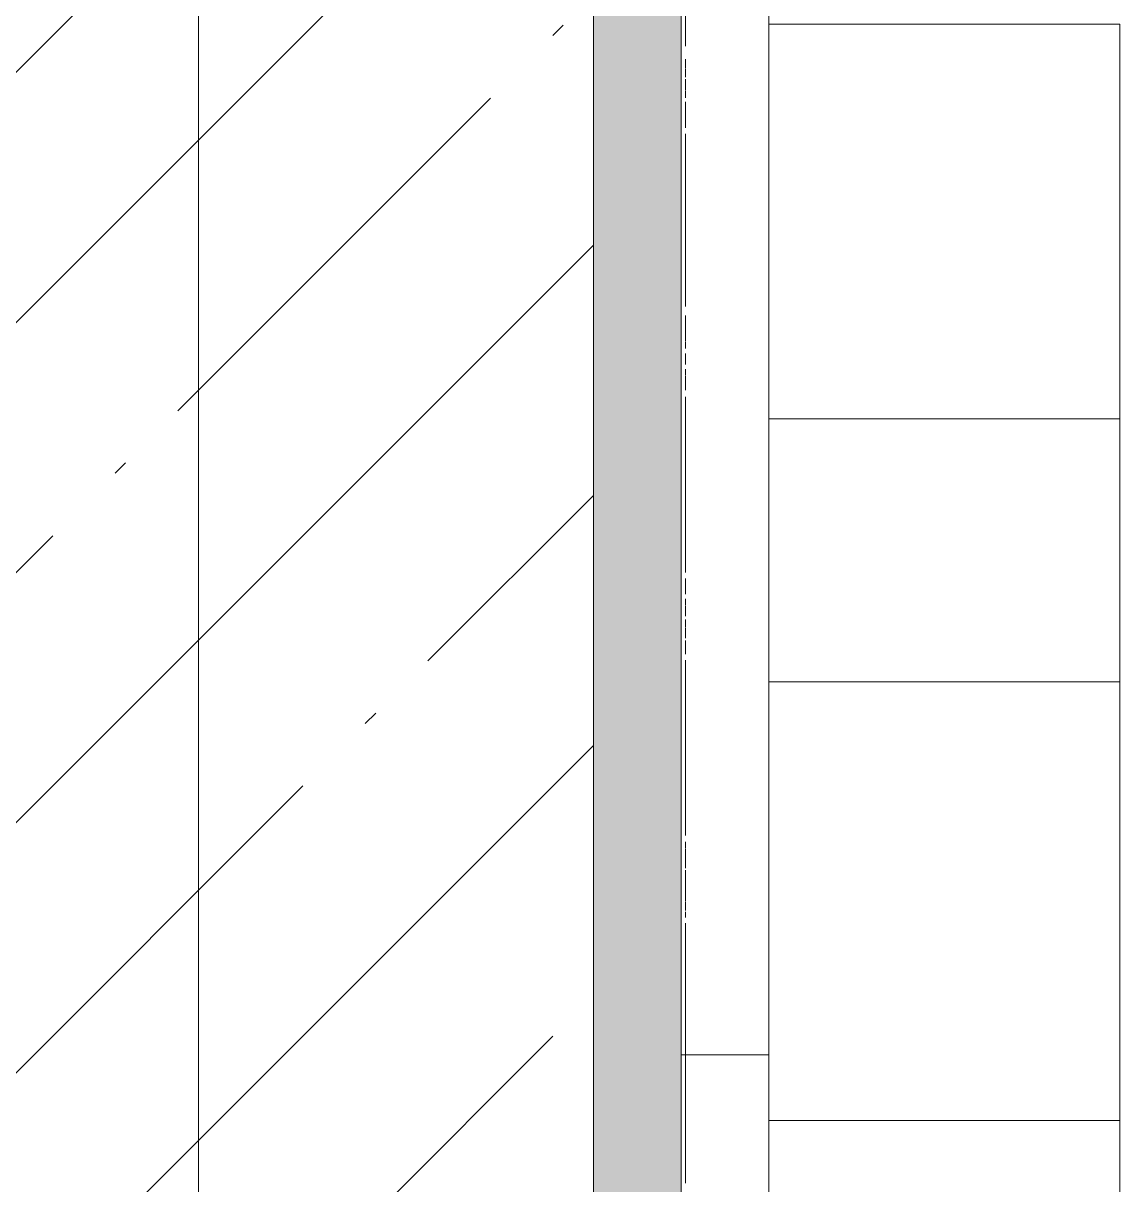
# Model space of a CAD drawing. Header units: millimetres. Extents: x 1322 to 199238, y -8553 to 29000.
# Drawn here: x 25138.7 to 25388.7, y 19724.9 to 19989.7 of the extents above; entities that cross this region are included whole.
import ezdxf

# ---------------------------------------------------------------- set-up
doc = ezdxf.new("R2010")
doc.units = ezdxf.units.MM
for name, color, linetype, lineweight in [('A-WALL', 7, 'Continuous', 9), ('I-WALL', 7, 'Continuous', 9), ('Оси', 7, 'Continuous', 9)]:
    doc.layers.add(name, color=color, linetype=linetype, lineweight=lineweight)
for name, color, linetype, lineweight, true_color in [('A-WALL-1', 7, 'Continuous', 9, 0x3c3c3c), ('A-WALL-FNSH-1', 7, 'Continuous', 9, 0x3c3c3c), ('I-FURN-1', 7, 'Continuous', 9, 0xf0f0f0)]:
    doc.layers.add(name, color=color, linetype=linetype, lineweight=lineweight, true_color=true_color)

# ---------------------------------------------------------------- blocks, each defined once
blk = doc.blocks.new('Бизиборд лего - бизиборд 1_21б-32328682-План размещения напольных электротехнических лючков и розеток 1 этажа в осях 23_1-33')
at = {"layer": 'I-FURN-1'}
for p, q in [((-645, 100), (-735, 100)), ((-735, 100), (-645, 100)), ((-585, 100), (-735, 100)), ((-735, 100), (-585, 100)), ((-585, 100), (-735, 100)), ((-735, 100), (-585, 100)), ((-585, 100), (-735, 100)), ((-735, 100), (-735, 20)), ((-735, 20), (-735, 100)), ((-735, 100), (-585, 100)), ((-645, 20), (-645, 100)), ((-645, 100), (-645, 20)), ((-395, 100), (-585, 100)), ((-585, 100), (-395, 100)), ((-385, 100), (-585, 100)), ((-585, 100), (-385, 100)), ((-585, 20), (-585, 100)), ((-585, 100), (-585, 20)), ((-395, 100), (-485, 100)), ((-485, 100), (-485, 20)), ((-485, 20), (-485, 100)), ((-485, 100), (-395, 100)), ((-500, 20), (-1000, 20)), ((-735, 20), (-730, 20)), ((-735, 20), (-730, 20)), ((-730, 20), (-735, 20)), ((-735, 20), (-730, 20)), ((-730, 20), (-735, 20)), ((-735, 20), (-730, 20)), ((-730, 20), (-735, 20)), ((-735, 20), (-730, 20)), ((-730, 20), (-735, 20)), ((-730, 20), (-729.66, 20)), ((-729.66, 20), (-730, 20)), ((-730, 20), (-725, 20)), ((-727.07, 20), (-730, 20)), ((-730, 20), (-729.66, 20)), ((-729.66, 20), (-730, 20)), ((-730, 20), (-727.07, 20)), ((-710, 20), (-730, 20)), ((-730, 20), (-710, 20)), ((-711.34, 20), (-730, 20)), ((-730, 20), (-717.41, 20)), ((-710.34, 20), (-730, 20)), ((-730, 20), (-712.93, 20)), ((-725, 20), (-730, 20)), ((-730, 20), (-710, 20)), ((-710, 20), (-730, 20)), ((-730, 20), (-717.41, 20)), ((-728.66, 20), (-730, 20)), ((-730, 20), (-728.66, 20)), ((-710, 20), (-730, 20)), ((-730, 20), (-710, 20)), ((-710, 20), (-730, 20)), ((-730, 20), (-725, 20)), ((-715, 20), (-730, 20)), ((-730, 20), (-728.66, 20)), ((-710, 20), (-730, 20)), ((-730, 20), (-710, 20)), ((-710, 20), (-730, 20)), ((-730, 20), (-710.34, 20)), ((-729.66, 20), (-730, 20)), ((-730, 20), (-710, 20)), ((-725, 20), (-730, 20)), ((-730, 20), (-710, 20)), ((-729.66, 20), (-730, 20)), ((-730, 20), (-710, 20)), ((-712.93, 20), (-730, 20)), ((-730, 20), (-710, 20)), ((-722.59, 20), (-730, 20)), ((-730, 20), (-710, 20)), ((-710, 20), (-730, 20)), ((-730, 20), (-710, 20)), ((-710, 20), (-730, 20)), ((-730, 20), (-710, 20)), ((-710, 20), (-730, 20)), ((-730, 20), (-710, 20)), ((-710, 20), (-730, 20)), ((-730, 20), (-710, 20)), ((-710, 20), (-730, 20)), ((-730, 20), (-715, 20)), ((-727.07, 20), (-730, 20)), ((-730, 20), (-710, 20)), ((-710, 20), (-730, 20)), ((-730, 20), (-710, 20)), ((-710, 20), (-730, 20)), ((-729.66, 20), (-728.66, 20)), ((-728.66, 20), (-729.66, 20)), ((-729.66, 20), (-727.07, 20)), ((-728.66, 20), (-729.66, 20)), ((-727.07, 20), (-729.66, 20)), ((-710, 20), (-729.66, 20)), ((-728.66, 20), (-727.07, 20)), ((-727.07, 20), (-728.66, 20)), ((-727.07, 20), (-728.66, 20)), ((-727.07, 20), (-728.66, 20)), ((-728.66, 20), (-722.59, 20)), ((-728.66, 20), (-727.07, 20)), ((-727.07, 20), (-718.15, 20)), ((-727.07, 20), (-725, 20)), ((-717.41, 20), (-727.07, 20)), ((-722.59, 20), (-727.07, 20)), ((-727.07, 20), (-725, 20)), ((-717.41, 20), (-727.07, 20)), ((-727.07, 20), (-710, 20)), ((-722.59, 20), (-727.07, 20)), ((-727.07, 20), (-722.59, 20)), ((-715, 20), (-727.07, 20)), ((-710, 20), (-727.07, 20)), ((-727.07, 20), (-718.15, 20)), ((-718.15, 20), (-727.07, 20)), ((-727.07, 20), (-718.15, 20)), ((-718.15, 20), (-727.07, 20)), ((-727.07, 20), (-718.15, 20)), ((-718.15, 20), (-727.07, 20)), ((-727.07, 20), (-718.15, 20)), ((-718.15, 20), (-727.07, 20)), ((-725, 20), (-720, 20)), ((-725, 20), (-715, 20)), ((-725, 20), (-722.59, 20)), ((-710, 20), (-725, 20)), ((-725, 20), (-715, 20)), ((-712.93, 20), (-725, 20)), ((-715, 20), (-722.59, 20)), ((-722.59, 20), (-720, 20)), ((-712.93, 20), (-722.59, 20)), ((-722.59, 20), (-712.93, 20)), ((-722.59, 20), (-712.93, 20)), ((-710, 20), (-722.59, 20)), ((-720, 20), (-712.93, 20)), ((-720, 20), (-715, 20)), ((-717.41, 20), (-711.34, 20)), ((-710, 20), (-717.41, 20)), ((-715, 20), (-717.41, 20)), ((-717.41, 20), (-715, 20)), ((-717.41, 20), (-715, 20)), ((-717.41, 20), (-711.34, 20)), ((-711.34, 20), (-717.41, 20)), ((-717.41, 20), (-711.34, 20)), ((-711.34, 20), (-717.41, 20)), ((-717.41, 20), (-711.34, 20)), ((-711.34, 20), (-717.41, 20)), ((-717.41, 20), (-711.34, 20)), ((-711.34, 20), (-717.41, 20)), ((-715, 20), (-712.93, 20)), ((-710.34, 20), (-715, 20)), ((-715, 20), (-710.34, 20)), ((-711.34, 20), (-715, 20)), ((-715, 20), (-712.93, 20)), ((-715, 20), (-710, 20)), ((-715, 20), (-710, 20)), ((-711.34, 20), (-715, 20)), ((-710, 20), (-715, 20)), ((-715, 20), (-710, 20)), ((-712.93, 20), (-710, 20)), ((-712.93, 20), (-710.34, 20)), ((-712.93, 20), (-711.34, 20)), ((-712.93, 20), (-711.34, 20)), ((-711.34, 20), (-712.93, 20)), ((-712.93, 20), (-711.34, 20)), ((-712.93, 20), (-710, 20)), ((-710, 20), (-712.93, 20)), ((-710, 20), (-712.93, 20)), ((-710.34, 20), (-711.34, 20)), ((-710, 20), (-711.34, 20)), ((-711.34, 20), (-710.34, 20)), ((-711.34, 20), (-710.34, 20)), ((-710, 20), (-711.34, 20)), ((-711.34, 20), (-710, 20)), ((-710, 20), (-711.34, 20)), ((-710.34, 20), (-710, 20)), ((-710, 20), (-710.34, 20)), ((-710.34, 20), (-710, 20)), ((-710, 20), (-710.34, 20)), ((-710.34, 20), (-710, 20)), ((-710, 20), (-710.34, 20)), ((-710.34, 20), (-710, 20)), ((-710.34, 20), (-710, 20)), ((-710, 20), (-670.58, 20)), ((-710, 20), (-670.58, 20)), ((-670.58, 20), (-710, 20)), ((-710, 20), (-670.58, 20)), ((-670.58, 20), (-710, 20)), ((-710, 20), (-670.58, 20)), ((-670.58, 20), (-710, 20)), ((-710, 20), (-670.58, 20)), ((-670.58, 20), (-710, 20)), ((-670, 20), (-668.66, 20)), ((-669.66, 20), (-670, 20)), ((-670, 20), (-662.59, 20)), ((-650.34, 20), (-670, 20)), ((-670, 20), (-669.66, 20)), ((-660, 20), (-670, 20)), ((-670, 20), (-660, 20)), ((-669.66, 20), (-670, 20)), ((-670, 20), (-650, 20)), ((-650, 20), (-670, 20)), ((-670, 20), (-650, 20)), ((-667.07, 20), (-670, 20)), ((-670, 20), (-651.34, 20)), ((-665, 20), (-670, 20)), ((-670, 20), (-652.93, 20)), ((-650, 20), (-670, 20)), ((-670, 20), (-657.41, 20)), ((-650, 20), (-670, 20)), ((-670, 20), (-650, 20)), ((-665, 20), (-670, 20)), ((-670, 20), (-650, 20)), ((-650, 20), (-670, 20)), ((-670, 20), (-650, 20)), ((-650, 20), (-670, 20)), ((-670, 20), (-669.66, 20)), ((-650, 20), (-670, 20)), ((-670, 20), (-650, 20)), ((-668.66, 20), (-670, 20)), ((-670, 20), (-669.66, 20)), ((-668.66, 20), (-670, 20)), ((-670, 20), (-650, 20)), ((-650, 20), (-670, 20)), ((-670, 20), (-669.66, 20)), ((-650, 20), (-670, 20)), ((-670, 20), (-651.34, 20)), ((-650, 20), (-670, 20)), ((-670, 20), (-657.41, 20)), ((-650, 20), (-670, 20)), ((-670, 20), (-650, 20)), ((-650, 20), (-670, 20)), ((-670, 20), (-650, 20)), ((-650, 20), (-670, 20)), ((-670, 20), (-650, 20)), ((-650, 20), (-670, 20)), ((-670, 20), (-650, 20)), ((-650, 20), (-670, 20)), ((-670, 20), (-650, 20)), ((-650, 20), (-670, 20)), ((-670, 20), (-650, 20)), ((-650, 20), (-670, 20)), ((-670, 20), (-650, 20)), ((-650.34, 20), (-670, 20)), ((-670, 20), (-650, 20)), ((-650, 20), (-670, 20)), ((-660, 20), (-669.66, 20)), ((-669.66, 20), (-667.07, 20)), ((-668.66, 20), (-669.66, 20)), ((-669.66, 20), (-650, 20)), ((-669.66, 20), (-650, 20)), ((-669.66, 20), (-668.66, 20)), ((-668.66, 20), (-661.06, 20)), ((-668.66, 20), (-667.07, 20)), ((-650, 20), (-668.66, 20)), ((-660, 20), (-668.66, 20)), ((-651.34, 20), (-668.66, 20)), ((-668.66, 20), (-667.07, 20)), ((-668.66, 20), (-661.06, 20)), ((-661.06, 20), (-668.66, 20)), ((-668.66, 20), (-661.06, 20)), ((-661.06, 20), (-668.66, 20)), ((-668.66, 20), (-661.06, 20)), ((-661.06, 20), (-668.66, 20)), ((-668.66, 20), (-661.06, 20)), ((-661.06, 20), (-668.66, 20)), ((-667.07, 20), (-662.59, 20)), ((-667.07, 20), (-662.59, 20)), ((-665, 20), (-667.07, 20)), ((-667.07, 20), (-650, 20)), ((-662.59, 20), (-665, 20)), ((-655, 20), (-665, 20)), ((-657.41, 20), (-665, 20)), ((-662.59, 20), (-651.34, 20)), ((-662.59, 20), (-657.41, 20)), ((-662.59, 20), (-657.41, 20)), ((-660, 20), (-662.59, 20)), ((-660, 20), (-657.41, 20)), ((-655, 20), (-660, 20)), ((-657.41, 20), (-660, 20)), ((-660, 20), (-650, 20)), ((-657.41, 20), (-660, 20)), ((-650, 20), (-660, 20)), ((-660, 20), (-657.41, 20)), ((-657.41, 20), (-660, 20)), ((-660, 20), (-657.41, 20)), ((-657.41, 20), (-660, 20)), ((-660, 20), (-657.41, 20)), ((-657.41, 20), (-660, 20)), ((-660, 20), (-657.41, 20)), ((-657.41, 20), (-660, 20)), ((-657.41, 20), (-650.34, 20)), ((-657.41, 20), (-655, 20)), ((-651.34, 20), (-657.41, 20)), ((-655, 20), (-657.41, 20)), ((-657.41, 20), (-650, 20)), ((-650, 20), (-657.41, 20)), ((-657.41, 20), (-650, 20)), ((-656.3, 20), (-651.55, 20)), ((-656.3, 20), (-651.55, 20)), ((-651.55, 20), (-656.3, 20)), ((-656.3, 20), (-651.55, 20)), ((-651.55, 20), (-656.3, 20)), ((-656.3, 20), (-651.55, 20)), ((-651.55, 20), (-656.3, 20)), ((-656.3, 20), (-651.55, 20)), ((-651.55, 20), (-656.3, 20)), ((-650, 20), (-655, 20)), ((-655, 20), (-652.93, 20)), ((-652.93, 20), (-655, 20)), ((-650, 20), (-655, 20)), ((-652.93, 20), (-651.34, 20)), ((-651.34, 20), (-652.93, 20)), ((-652.93, 20), (-650, 20)), ((-651.34, 20), (-650, 20)), ((-651.34, 20), (-650, 20)), ((-650.34, 20), (-651.34, 20)), ((-650.34, 20), (-651.34, 20)), ((-651.34, 20), (-650.34, 20)), ((-650, 20), (-651.34, 20)), ((-651.34, 20), (-650, 20)), ((-650.34, 20), (-650, 20)), ((-650, 20), (-650.34, 20)), ((-650, 20), (-650.34, 20)), ((-650, 20), (-650.34, 20)), ((-650.34, 20), (-650, 20)), ((-650, 20), (-650.34, 20)), ((-650, 20), (-645, 20)), ((-650, 20), (-645, 20)), ((-645, 20), (-650, 20)), ((-650, 20), (-610, 20)), ((-610, 20), (-650, 20)), ((-650, 20), (-610, 20)), ((-610, 20), (-650, 20)), ((-650, 20), (-610, 20)), ((-610, 20), (-650, 20)), ((-645, 20), (-610, 20)), ((-610, 20), (-608.66, 20)), ((-607.07, 20), (-610, 20)), ((-610, 20), (-602.59, 20)), ((-607.07, 20), (-610, 20)), ((-610, 20), (-595, 20)), ((-590, 20), (-610, 20)), ((-610, 20), (-608.66, 20)), ((-590, 20), (-610, 20)), ((-610, 20), (-590, 20)), ((-590, 20), (-610, 20)), ((-610, 20), (-590, 20)), ((-609.66, 20), (-610, 20)), ((-610, 20), (-609.66, 20)), ((-595, 20), (-610, 20)), ((-610, 20), (-590, 20)), ((-591.34, 20), (-610, 20)), ((-610, 20), (-590, 20)), ((-590.34, 20), (-610, 20)), ((-610, 20), (-609.66, 20)), ((-590, 20), (-610, 20)), ((-610, 20), (-590, 20)), ((-609.66, 20), (-610, 20)), ((-610, 20), (-607.07, 20)), ((-607.07, 20), (-610, 20)), ((-610, 20), (-590, 20)), ((-590, 20), (-610, 20)), ((-610, 20), (-590, 20)), ((-590, 20), (-610, 20)), ((-610, 20), (-600, 20)), ((-595, 20), (-610, 20)), ((-610, 20), (-590, 20)), ((-590, 20), (-610, 20)), ((-610, 20), (-590, 20)), ((-600, 20), (-610, 20)), ((-610, 20), (-607.07, 20)), ((-590, 20), (-610, 20)), ((-610, 20), (-590, 20)), ((-590, 20), (-610, 20)), ((-610, 20), (-590, 20)), ((-590, 20), (-610, 20)), ((-610, 20), (-605, 20)), ((-590, 20), (-610, 20)), ((-610, 20), (-590, 20)), ((-590, 20), (-610, 20)), ((-610, 20), (-590, 20)), ((-590, 20), (-610, 20)), ((-610, 20), (-590, 20)), ((-590, 20), (-610, 20)), ((-610, 20), (-590, 20)), ((-590, 20), (-610, 20)), ((-610, 20), (-592.93, 20)), ((-590, 20), (-610, 20)), ((-610, 20), (-590, 20)), ((-590, 20), (-610, 20)), ((-592.93, 20), (-609.66, 20)), ((-609.66, 20), (-590, 20)), ((-609.66, 20), (-605, 20)), ((-590, 20), (-609.66, 20)), ((-608.66, 20), (-605, 20)), ((-608.66, 20), (-605, 20)), ((-608.66, 20), (-590, 20)), ((-608.66, 20), (-605, 20)), ((-605, 20), (-608.66, 20)), ((-608.66, 20), (-605, 20)), ((-605, 20), (-608.66, 20)), ((-608.66, 20), (-605, 20)), ((-605, 20), (-608.66, 20)), ((-600, 20), (-607.07, 20)), ((-600, 20), (-607.07, 20)), ((-607.07, 20), (-597.41, 20)), ((-597.41, 20), (-607.07, 20)), ((-607.07, 20), (-597.41, 20)), ((-605, 20), (-597.41, 20)), ((-605, 20), (-602.59, 20)), ((-605, 20), (-602.59, 20)), ((-603.97, 20), (-600, 20)), ((-603.97, 20), (-600, 20)), ((-600, 20), (-603.97, 20)), ((-603.97, 20), (-600, 20)), ((-600, 20), (-603.97, 20)), ((-603.97, 20), (-600, 20)), ((-600, 20), (-603.97, 20)), ((-602.59, 20), (-600, 20)), ((-602.59, 20), (-600, 20)), ((-602.59, 20), (-590, 20)), ((-597.41, 20), (-600, 20)), ((-600, 20), (-595, 20)), ((-597.41, 20), (-600, 20)), ((-600, 20), (-590, 20)), ((-600, 20), (-590, 20)), ((-590, 20), (-600, 20)), ((-599.21, 20), (-595, 20)), ((-599.21, 20), (-595, 20)), ((-595, 20), (-599.21, 20)), ((-599.21, 20), (-595, 20)), ((-595, 20), (-599.21, 20)), ((-599.21, 20), (-595, 20)), ((-595, 20), (-599.21, 20)), ((-597.41, 20), (-595, 20)), ((-595, 20), (-597.41, 20)), ((-595, 20), (-597.41, 20)), ((-597.41, 20), (-590.34, 20)), ((-591.34, 20), (-597.41, 20)), ((-597.41, 20), (-590, 20)), ((-595, 20), (-590, 20)), ((-590, 20), (-595, 20)), ((-595, 20), (-591.34, 20)), ((-591.34, 20), (-595, 20)), ((-595, 20), (-590, 20)), ((-590, 20), (-595, 20)), ((-591.34, 20), (-595, 20)), ((-594.46, 20), (-591.34, 20)), ((-594.46, 20), (-591.34, 20)), ((-591.34, 20), (-594.46, 20)), ((-594.46, 20), (-591.34, 20)), ((-591.34, 20), (-594.46, 20)), ((-594.46, 20), (-591.34, 20)), ((-591.34, 20), (-594.46, 20)), ((-590.34, 20), (-592.93, 20)), ((-592.93, 20), (-590, 20)), ((-591.34, 20), (-590, 20)), ((-590, 20), (-591.34, 20)), ((-590, 20), (-591.34, 20)), ((-590, 20), (-591.34, 20)), ((-590, 20), (-591.34, 20)), ((-590, 20), (-590.34, 20)), ((-590, 20), (-590.34, 20)), ((-590.34, 20), (-590, 20)), ((-590, 20), (-585, 20)), ((-590, 20), (-585, 20)), ((-585, 20), (-590, 20)), ((-590, 20), (-585, 20)), ((-585, 20), (-590, 20)), ((-590, 20), (-585, 20)), ((-585, 20), (-590, 20)), ((-584.94, 20), (-550, 20)), ((-584.94, 20), (-550, 20)), ((-550, 20), (-584.94, 20)), ((-584.94, 20), (-550, 20)), ((-550, 20), (-584.94, 20)), ((-550, 20), (-548.66, 20)), ((-547.07, 20), (-550, 20)), ((-550, 20), (-549.66, 20)), ((-549.66, 20), (-550, 20)), ((-550, 20), (-537.41, 20)), ((-542.59, 20), (-550, 20)), ((-550, 20), (-537.41, 20)), ((-542.59, 20), (-550, 20)), ((-550, 20), (-537.41, 20)), ((-537.41, 20), (-550, 20)), ((-550, 20), (-537.41, 20)), ((-537.41, 20), (-550, 20)), ((-550, 20), (-547.07, 20)), ((-545, 20), (-550, 20)), ((-550, 20), (-549.66, 20)), ((-548.66, 20), (-550, 20)), ((-550, 20), (-549.66, 20)), ((-548.66, 20), (-550, 20)), ((-550, 20), (-537.41, 20)), ((-537.41, 20), (-550, 20)), ((-550, 20), (-547.07, 20)), ((-542.59, 20), (-550, 20)), ((-550, 20), (-548.66, 20)), ((-537.41, 20), (-550, 20)), ((-550, 20), (-537.41, 20)), ((-537.41, 20), (-550, 20)), ((-550, 20), (-549.66, 20)), ((-537.41, 20), (-550, 20)), ((-550, 20), (-537.41, 20)), ((-537.41, 20), (-550, 20)), ((-550, 20), (-537.41, 20)), ((-537.41, 20), (-550, 20)), ((-550, 20), (-537.41, 20)), ((-537.41, 20), (-550, 20)), ((-550, 20), (-537.41, 20)), ((-537.41, 20), (-550, 20)), ((-550, 20), (-537.41, 20)), ((-537.41, 20), (-550, 20)), ((-550, 20), (-537.41, 20)), ((-537.41, 20), (-550, 20)), ((-550, 20), (-537.41, 20)), ((-537.41, 20), (-550, 20)), ((-550, 20), (-537.41, 20)), ((-537.41, 20), (-550, 20)), ((-550, 20), (-537.41, 20)), ((-537.41, 20), (-550, 20)), ((-550, 20), (-537.41, 20)), ((-537.41, 20), (-550, 20)), ((-550, 20), (-542.59, 20)), ((-537.41, 20), (-550, 20)), ((-550, 20), (-537.41, 20)), ((-537.41, 20), (-550, 20)), ((-550, 20), (-530, 20)), ((-530, 20), (-550, 20)), ((-549.66, 20), (-548.66, 20)), ((-548.66, 20), (-549.66, 20)), ((-549.66, 20), (-537.41, 20)), ((-549.66, 20), (-548.66, 20)), ((-549.66, 20), (-548.66, 20)), ((-548.66, 20), (-547.07, 20)), ((-548.66, 20), (-547.07, 20)), ((-548.66, 20), (-547.07, 20)), ((-547.07, 20), (-548.66, 20)), ((-537.41, 20), (-548.66, 20)), ((-548.66, 20), (-547.07, 20)), ((-545, 20), (-548.66, 20)), ((-548.66, 20), (-545, 20)), ((-548.66, 20), (-537.41, 20)), ((-548.66, 20), (-547.07, 20)), ((-547.07, 20), (-548.66, 20)), ((-548.66, 20), (-547.07, 20)), ((-547.07, 20), (-548.66, 20)), ((-547.07, 20), (-545, 20)), ((-537.41, 20), (-547.07, 20)), ((-547.07, 20), (-545, 20)), ((-545, 20), (-547.07, 20)), ((-547.07, 20), (-540, 20)), ((-547.07, 20), (-545, 20)), ((-547.07, 20), (-537.41, 20)), ((-546.88, 20), (-542.59, 20)), ((-546.88, 20), (-542.59, 20)), ((-542.59, 20), (-546.88, 20)), ((-546.88, 20), (-542.59, 20)), ((-542.59, 20), (-546.88, 20)), ((-545, 20), (-542.59, 20)), ((-545, 20), (-542.59, 20)), ((-542.59, 20), (-545, 20)), ((-537.41, 20), (-545, 20)), ((-545, 20), (-537.41, 20)), ((-537.41, 20), (-545, 20)), ((-545, 20), (-540, 20)), ((-542.59, 20), (-540, 20)), ((-542.59, 20), (-537.41, 20)), ((-540, 20), (-542.59, 20)), ((-540, 20), (-542.59, 20)), ((-537.41, 20), (-542.59, 20)), ((-537.41, 20), (-542.59, 20)), ((-542.59, 20), (-537.41, 20)), ((-542.12, 20), (-537.41, 20)), ((-542.12, 20), (-537.41, 20)), ((-537.41, 20), (-542.12, 20)), ((-542.12, 20), (-537.41, 20)), ((-537.41, 20), (-542.12, 20)), ((-540, 20), (-537.41, 20)), ((-537.41, 20), (-540, 20)), ((-537.41, 20), (-540, 20)), ((-540, 20), (-537.41, 20)), ((-540, 20), (-537.41, 20)), ((-537.41, 20), (-537.36, 20)), ((-537.36, 20), (-537.41, 20)), ((-537.41, 20), (-537.36, 20)), ((-537.36, 20), (-537.41, 20)), ((-537.41, 20), (-537.36, 20)), ((-537.36, 20), (-537.41, 20)), ((-537.41, 20), (-537.36, 20)), ((-537.36, 20), (-537.41, 20)), ((-537.41, 20), (-537.36, 20)), ((-537.36, 20), (-537.41, 20)), ((-537.41, 20), (-537.36, 20)), ((-537.36, 20), (-537.41, 20)), ((-537.41, 20), (-537.36, 20)), ((-537.36, 20), (-537.41, 20)), ((-537.41, 20), (-537.36, 20)), ((-537.36, 20), (-537.41, 20)), ((-537.41, 20), (-537.36, 20)), ((-537.36, 20), (-537.41, 20)), ((-537.41, 20), (-537.36, 20)), ((-537.36, 20), (-537.41, 20)), ((-537.41, 20), (-537.36, 20)), ((-537.36, 20), (-537.41, 20)), ((-537.41, 20), (-537.36, 20)), ((-537.36, 20), (-537.41, 20)), ((-537.41, 20), (-537.36, 20)), ((-537.36, 20), (-537.41, 20)), ((-537.41, 20), (-537.36, 20)), ((-537.36, 20), (-537.41, 20)), ((-537.41, 20), (-537.36, 20)), ((-537.36, 20), (-537.41, 20)), ((-537.41, 20), (-537.36, 20)), ((-537.36, 20), (-537.41, 20)), ((-537.41, 20), (-537.36, 20)), ((-537.36, 20), (-537.41, 20)), ((-537.41, 20), (-537.36, 20)), ((-537.36, 20), (-537.41, 20)), ((-537.41, 20), (-537.36, 20)), ((-537.36, 20), (-537.41, 20)), ((-537.41, 20), (-537.36, 20)), ((-537.36, 20), (-537.41, 20)), ((-537.41, 20), (-537.36, 20)), ((-537.36, 20), (-537.41, 20)), ((-537.41, 20), (-537.36, 20)), ((-537.36, 20), (-537.41, 20)), ((-537.41, 20), (-537.36, 20)), ((-537.36, 20), (-537.41, 20)), ((-537.41, 20), (-537.36, 20)), ((-537.36, 20), (-537.41, 20)), ((-537.41, 20), (-537.36, 20)), ((-537.36, 20), (-537.41, 20)), ((-537.41, 20), (-537.36, 20)), ((-537.36, 20), (-537.41, 20)), ((-537.36, 20), (-532.93, 20)), ((-537.36, 20), (-535, 20)), ((-535, 20), (-537.36, 20)), ((-537.36, 20), (-535, 20)), ((-535, 20), (-537.36, 20)), ((-537.36, 20), (-532.93, 20)), ((-535, 20), (-537.36, 20)), ((-537.36, 20), (-532.93, 20)), ((-530, 20), (-537.36, 20)), ((-537.36, 20), (-530, 20)), ((-530, 20), (-537.36, 20)), ((-537.36, 20), (-530, 20)), ((-530, 20), (-537.36, 20)), ((-537.36, 20), (-535, 20)), ((-532.93, 20), (-537.36, 20)), ((-537.36, 20), (-532.93, 20)), ((-531.34, 20), (-537.36, 20)), ((-537.36, 20), (-530, 20)), ((-530, 20), (-537.36, 20)), ((-537.36, 20), (-530, 20)), ((-530, 20), (-537.36, 20)), ((-537.36, 20), (-535, 20)), ((-530, 20), (-537.36, 20)), ((-537.36, 20), (-535, 20)), ((-532.93, 20), (-537.36, 20)), ((-537.36, 20), (-530, 20)), ((-535, 20), (-537.36, 20)), ((-537.36, 20), (-535, 20)), ((-530, 20), (-537.36, 20)), ((-537.36, 20), (-530, 20)), ((-530, 20), (-537.36, 20)), ((-537.36, 20), (-530, 20)), ((-530, 20), (-537.36, 20)), ((-537.36, 20), (-530, 20)), ((-530, 20), (-537.36, 20)), ((-537.36, 20), (-530, 20)), ((-530, 20), (-537.36, 20)), ((-537.36, 20), (-530, 20)), ((-530, 20), (-537.36, 20)), ((-537.36, 20), (-530, 20)), ((-530, 20), (-537.36, 20)), ((-537.36, 20), (-530, 20)), ((-530, 20), (-537.36, 20)), ((-537.36, 20), (-530, 20)), ((-530, 20), (-537.36, 20)), ((-537.36, 20), (-530, 20)), ((-530, 20), (-537.36, 20)), ((-537.36, 20), (-530, 20)), ((-530, 20), (-537.36, 20)), ((-537.36, 20), (-532.93, 20)), ((-530, 20), (-537.36, 20)), ((-537.36, 20), (-530, 20)), ((-530, 20), (-537.36, 20)), ((-537.36, 20), (-532.93, 20)), ((-532.93, 20), (-537.36, 20)), ((-537.36, 20), (-532.93, 20)), ((-532.93, 20), (-537.36, 20)), ((-535, 20), (-530.34, 20)), ((-532.93, 20), (-535, 20)), ((-535, 20), (-532.93, 20)), ((-532.93, 20), (-535, 20)), ((-531.34, 20), (-535, 20)), ((-535, 20), (-532.93, 20)), ((-535, 20), (-530, 20)), ((-535, 20), (-532.93, 20)), ((-530, 20), (-535, 20)), ((-535, 20), (-531.34, 20)), ((-531.34, 20), (-532.93, 20)), ((-532.93, 20), (-531.34, 20)), ((-531.34, 20), (-532.93, 20)), ((-532.93, 20), (-531.34, 20)), ((-532.93, 20), (-530, 20)), ((-532.93, 20), (-531.34, 20)), ((-531.34, 20), (-532.93, 20)), ((-532.93, 20), (-530, 20)), ((-532.93, 20), (-530, 20)), ((-531.34, 20), (-532.93, 20)), ((-532.93, 20), (-531.34, 20)), ((-532.61, 20), (-531.34, 20)), ((-532.61, 20), (-531.34, 20)), ((-531.34, 20), (-532.61, 20)), ((-532.61, 20), (-531.34, 20)), ((-531.34, 20), (-532.61, 20)), ((-530, 20), (-531.34, 20)), ((-531.34, 20), (-530.34, 20)), ((-530.34, 20), (-531.34, 20)), ((-531.34, 20), (-530.34, 20)), ((-530.34, 20), (-531.34, 20)), ((-531.34, 20), (-530.34, 20)), ((-530, 20), (-531.34, 20)), ((-530, 20), (-531.34, 20)), ((-530, 20), (-531.34, 20)), ((-531.34, 20), (-530.34, 20)), ((-531.34, 20), (-530, 20)), ((-530.34, 20), (-530, 20)), ((-530.34, 20), (-530, 20)), ((-530, 20), (-530.34, 20)), ((-530.34, 20), (-530, 20)), ((-530, 20), (-530.34, 20)), ((-530.34, 20), (-530, 20)), ((-530.34, 20), (-530, 20)), ((-530, 20), (-500, 20)), ((-530, 20), (-470.76, 20)), ((-470.76, 20), (-530, 20)), ((-530, 20), (-470.76, 20)), ((-470.76, 20), (-530, 20)), ((-500, 0), (-500, 20)), ((-500, 20), (-500, 0)), ((0, 20), (-500, 20)), ((-500, 20), (-500, 0)), ((-500, 0), (-500, 20)), ((-500, 20), (-485, 20)), ((-485, 20), (-470.76, 20)), ((-485, 20), (-470.76, 20)), ((-470.76, 20), (-485, 20)), ((-1000, 0), (-500, 0)), ((-730, 0), (-770, 0)), ((-727.07, 0), (-730, 0)), ((-730, 0), (-729.66, 0)), ((-728.66, 0), (-730, 0)), ((-730, 0), (-710.34, 0)), ((-720, 0), (-730, 0)), ((-730, 0), (-725, 0)), ((-710, 0), (-730, 0)), ((-730, 0), (-710, 0)), ((-710, 0), (-730, 0)), ((-730, 0), (-710.34, 0)), ((-710, 0), (-730, 0)), ((-730, 0), (-725, 0)), ((-728.66, 0), (-730, 0)), ((-730, 0), (-710, 0)), ((-729.66, 0), (-730, 0)), ((-730, 0), (-729.66, 0)), ((-710, 0), (-730, 0)), ((-730, 0), (-710, 0)), ((-710, 0), (-730, 0)), ((-730, 0), (-710, 0)), ((-710, 0), (-730, 0)), ((-730, 0), (-710, 0)), ((-710, 0), (-730, 0)), ((-730, 0), (-710, 0)), ((-710, 0), (-730, 0)), ((-730, 0), (-710, 0)), ((-715, 0), (-730, 0)), ((-730, 0), (-725, 0)), ((-710, 0), (-730, 0)), ((-730, 0), (-710, 0)), ((-710, 0), (-730, 0)), ((-730, 0), (-727.07, 0)), ((-729.66, 0), (-711.34, 0)), ((-728.66, 0), (-729.66, 0)), ((-729.66, 0), (-727.07, 0)), ((-722.59, 0), (-728.66, 0)), ((-710, 0), (-728.66, 0)), ((-727.07, 0), (-728.66, 0)), ((-722.91, 0), (-727.07, 0)), ((-725, 0), (-727.07, 0)), ((-725, 0), (-727.07, 0)), ((-727.07, 0), (-720, 0)), ((-727.07, 0), (-717.41, 0)), ((-715, 0), (-725, 0)), ((-725, 0), (-722.59, 0)), ((-725, 0), (-710, 0)), ((-717.41, 0), (-725, 0)), ((-725, 0), (-722.59, 0)), ((-718.15, 0), (-722.59, 0)), ((-715, 0), (-722.59, 0)), ((-722.59, 0), (-710, 0)), ((-722.59, 0), (-717.41, 0)), ((-715, 0), (-720, 0)), ((-720, 0), (-717.41, 0)), ((-711.34, 0), (-717.41, 0)), ((-710.34, 0), (-717.41, 0)), ((-717.41, 0), (-715, 0)), ((-717.41, 0), (-712.93, 0)), ((-717.41, 0), (-710, 0)), ((-710, 0), (-715, 0)), ((-710, 0), (-715, 0)), ((-710, 0), (-715, 0)), ((-715, 0), (-712.93, 0)), ((-712.93, 0), (-715, 0)), ((-712.93, 0), (-711.34, 0)), ((-711.34, 0), (-712.93, 0)), ((-712.93, 0), (-710.34, 0)), ((-711.34, 0), (-710, 0)), ((-711.34, 0), (-710.34, 0)), ((-710, 0), (-711.34, 0)), ((-710.34, 0), (-710, 0)), ((-710.34, 0), (-710, 0)), ((-710, 0), (-710.34, 0)), ((-710.34, 0), (-710, 0)), ((-710.34, 0), (-710, 0)), ((-670.58, 0), (-710, 0)), ((-669.66, 0), (-670, 0)), ((-670, 0), (-657.41, 0)), ((-662.59, 0), (-670, 0)), ((-670, 0), (-650, 0)), ((-650, 0), (-670, 0)), ((-670, 0), (-650, 0)), ((-650, 0), (-670, 0)), ((-670, 0), (-650, 0)), ((-667.07, 0), (-670, 0)), ((-670, 0), (-669.66, 0)), ((-660, 0), (-670, 0)), ((-670, 0), (-657.41, 0)), ((-651.34, 0), (-670, 0)), ((-670, 0), (-650, 0)), ((-669.66, 0), (-670, 0)), ((-670, 0), (-669.66, 0)), ((-650, 0), (-670, 0)), ((-670, 0), (-650, 0)), ((-650, 0), (-670, 0)), ((-670, 0), (-650, 0)), ((-650, 0), (-670, 0)), ((-670, 0), (-650, 0)), ((-650, 0), (-670, 0)), ((-670, 0), (-662.59, 0)), ((-650, 0), (-670, 0)), ((-670, 0), (-650, 0)), ((-651.34, 0), (-670, 0)), ((-670, 0), (-668.66, 0)), ((-650, 0), (-670, 0)), ((-670, 0), (-650, 0)), ((-662.59, 0), (-670, 0)), ((-670, 0), (-650, 0)), ((-667.07, 0), (-669.66, 0)), ((-669.66, 0), (-650.34, 0)), ((-667.07, 0), (-669.66, 0)), ((-669.66, 0), (-668.66, 0)), ((-661.06, 0), (-668.66, 0)), ((-668.66, 0), (-667.07, 0)), ((-668.66, 0), (-665, 0)), ((-650.34, 0), (-667.07, 0)), ((-650.34, 0), (-667.07, 0)), ((-665, 0), (-667.07, 0)), ((-667.07, 0), (-665, 0)), ((-662.59, 0), (-665, 0)), ((-665, 0), (-657.41, 0)), ((-665, 0), (-660, 0)), ((-650, 0), (-662.59, 0)), ((-660, 0), (-662.59, 0)), ((-662.59, 0), (-650, 0)), ((-650, 0), (-662.59, 0)), ((-657.41, 0), (-660, 0)), ((-655, 0), (-660, 0)), ((-655, 0), (-660, 0)), ((-660, 0), (-657.41, 0)), ((-657.41, 0), (-650, 0)), ((-657.41, 0), (-651.34, 0)), ((-657.41, 0), (-655, 0)), ((-657.41, 0), (-650, 0)), ((-651.55, 0), (-656.3, 0)), ((-650, 0), (-655, 0)), ((-652.93, 0), (-655, 0)), ((-655, 0), (-652.93, 0)), ((-651.34, 0), (-652.93, 0)), ((-652.93, 0), (-650, 0)), ((-651.34, 0), (-650, 0)), ((-650, 0), (-651.34, 0)), ((-650.34, 0), (-651.34, 0)), ((-650, 0), (-651.34, 0)), ((-650, 0), (-650.34, 0)), ((-650, 0), (-650.34, 0)), ((-650.34, 0), (-650, 0)), ((-650, 0), (-650.34, 0)), ((-610, 0), (-650, 0)), ((-590, 0), (-610, 0)), ((-610, 0), (-607.07, 0)), ((-590, 0), (-610, 0)), ((-610, 0), (-607.07, 0)), ((-592.93, 0), (-610, 0)), ((-610, 0), (-590, 0)), ((-590, 0), (-610, 0)), ((-610, 0), (-590, 0)), ((-590.34, 0), (-610, 0)), ((-610, 0), (-590, 0)), ((-607.07, 0), (-610, 0)), ((-610, 0), (-608.66, 0)), ((-609.66, 0), (-610, 0)), ((-610, 0), (-607.07, 0)), ((-607.07, 0), (-610, 0)), ((-610, 0), (-609.66, 0)), ((-590, 0), (-610, 0)), ((-610, 0), (-590, 0)), ((-590, 0), (-610, 0)), ((-610, 0), (-590, 0)), ((-590, 0), (-610, 0)), ((-610, 0), (-590, 0)), ((-590, 0), (-610, 0)), ((-610, 0), (-609.66, 0)), ((-590, 0), (-610, 0)), ((-610, 0), (-605, 0)), ((-590, 0), (-610, 0)), ((-610, 0), (-607.07, 0)), ((-590, 0), (-610, 0)), ((-610, 0), (-590, 0)), ((-592.93, 0), (-610, 0)), ((-610, 0), (-590, 0)), ((-590, 0), (-609.66, 0)), ((-609.66, 0), (-605, 0)), ((-609.66, 0), (-592.93, 0)), ((-605, 0), (-608.66, 0)), ((-608.66, 0), (-590, 0)), ((-607.07, 0), (-590, 0)), ((-607.07, 0), (-600, 0)), ((-600, 0), (-607.07, 0)), ((-607.07, 0), (-590, 0)), ((-591.34, 0), (-607.07, 0)), ((-607.07, 0), (-605, 0)), ((-605, 0), (-590, 0)), ((-605, 0), (-590, 0)), ((-605, 0), (-590, 0)), ((-600, 0), (-603.97, 0)), ((-600, 0), (-590.34, 0)), ((-591.34, 0), (-600, 0)), ((-595, 0), (-599.21, 0)), ((-591.34, 0), (-594.46, 0)), ((-590, 0), (-592.93, 0)), ((-592.93, 0), (-590, 0)), ((-590, 0), (-592.93, 0)), ((-590, 0), (-591.34, 0)), ((-590, 0), (-591.34, 0)), ((-590.34, 0), (-590, 0)), ((-590, 0), (-590.34, 0)), ((-550, 0), (-590, 0)), ((-537.41, 0), (-550, 0)), ((-550, 0), (-542.59, 0)), ((-540, 0), (-550, 0)), ((-550, 0), (-547.07, 0)), ((-537.41, 0), (-550, 0)), ((-550, 0), (-548.66, 0)), ((-537.41, 0), (-550, 0)), ((-550, 0), (-537.41, 0)), ((-537.41, 0), (-550, 0)), ((-550, 0), (-537.41, 0)), ((-537.41, 0), (-550, 0)), ((-550, 0), (-537.41, 0)), ((-537.41, 0), (-550, 0)), ((-550, 0), (-540, 0)), ((-537.41, 0), (-550, 0)), ((-550, 0), (-549.66, 0)), ((-537.41, 0), (-550, 0)), ((-550, 0), (-537.41, 0)), ((-537.41, 0), (-550, 0)), ((-550, 0), (-537.41, 0)), ((-537.41, 0), (-550, 0)), ((-550, 0), (-537.41, 0)), ((-548.66, 0), (-550, 0)), ((-550, 0), (-537.41, 0)), ((-537.41, 0), (-550, 0)), ((-550, 0), (-549.66, 0)), ((-548.66, 0), (-550, 0)), ((-550, 0), (-549.66, 0)), ((-537.41, 0), (-550, 0)), ((-550, 0), (-537.41, 0)), ((-540, 0), (-550, 0)), ((-550, 0), (-530, 0)), ((-549.66, 0), (-545, 0)), ((-549.66, 0), (-537.41, 0)), ((-549.66, 0), (-548.66, 0)), ((-547.07, 0), (-548.66, 0)), ((-548.66, 0), (-537.41, 0)), ((-542.59, 0), (-548.66, 0)), ((-547.07, 0), (-548.66, 0)), ((-548.66, 0), (-545, 0)), ((-547.07, 0), (-537.41, 0)), ((-537.41, 0), (-547.07, 0)), ((-542.59, 0), (-546.88, 0)), ((-545, 0), (-537.41, 0)), ((-545, 0), (-537.41, 0)), ((-542.59, 0), (-537.41, 0)), ((-540, 0), (-542.59, 0)), ((-537.41, 0), (-542.12, 0)), ((-537.41, 0), (-540, 0)), ((-540, 0), (-537.41, 0)), ((-537.41, 0), (-540, 0)), ((-530, 0), (-540, 0)), ((-537.36, 0), (-537.41, 0)), ((-537.41, 0), (-537.36, 0)), ((-537.36, 0), (-537.41, 0)), ((-537.41, 0), (-537.36, 0)), ((-537.36, 0), (-537.41, 0)), ((-537.41, 0), (-537.36, 0)), ((-537.36, 0), (-537.41, 0)), ((-537.41, 0), (-537.36, 0)), ((-537.36, 0), (-537.41, 0)), ((-537.41, 0), (-537.36, 0)), ((-537.36, 0), (-537.41, 0)), ((-537.41, 0), (-537.36, 0)), ((-537.36, 0), (-537.41, 0)), ((-537.41, 0), (-537.36, 0)), ((-537.36, 0), (-537.41, 0)), ((-537.41, 0), (-537.36, 0)), ((-537.36, 0), (-537.41, 0)), ((-537.41, 0), (-537.36, 0)), ((-537.36, 0), (-537.41, 0)), ((-537.41, 0), (-537.36, 0)), ((-537.36, 0), (-537.41, 0)), ((-537.41, 0), (-537.36, 0)), ((-537.36, 0), (-537.41, 0)), ((-537.41, 0), (-537.36, 0)), ((-537.36, 0), (-537.41, 0)), ((-537.41, 0), (-537.36, 0)), ((-537.36, 0), (-537.41, 0)), ((-537.41, 0), (-537.36, 0)), ((-537.36, 0), (-537.41, 0)), ((-537.41, 0), (-537.36, 0)), ((-532.93, 0), (-537.36, 0)), ((-530, 0), (-537.36, 0)), ((-537.36, 0), (-535, 0)), ((-530.34, 0), (-537.36, 0)), ((-537.36, 0), (-530, 0)), ((-530, 0), (-537.36, 0)), ((-537.36, 0), (-530, 0)), ((-530, 0), (-537.36, 0)), ((-537.36, 0), (-530, 0)), ((-530, 0), (-537.36, 0)), ((-537.36, 0), (-530, 0)), ((-530, 0), (-537.36, 0)), ((-537.36, 0), (-530, 0)), ((-530, 0), (-537.36, 0)), ((-537.36, 0), (-530, 0)), ((-530, 0), (-537.36, 0)), ((-537.36, 0), (-530.34, 0)), ((-530, 0), (-537.36, 0)), ((-537.36, 0), (-530, 0)), ((-530, 0), (-537.36, 0)), ((-537.36, 0), (-530, 0)), ((-530, 0), (-537.36, 0)), ((-537.36, 0), (-530.34, 0)), ((-530.34, 0), (-537.36, 0)), ((-537.36, 0), (-531.34, 0)), ((-531.34, 0), (-537.36, 0)), ((-537.36, 0), (-530, 0)), ((-530, 0), (-537.36, 0)), ((-537.36, 0), (-530, 0)), ((-530, 0), (-537.36, 0)), ((-537.36, 0), (-530, 0)), ((-535, 0), (-530, 0)), ((-531.34, 0), (-532.61, 0)), ((-531.34, 0), (-530, 0)), ((-530, 0), (-531.34, 0)), ((-530, 0), (-530.34, 0)), ((-530.34, 0), (-530, 0)), ((-530.34, 0), (-530, 0)), ((-530, 0), (-530.34, 0)), ((-470.76, 0), (-530, 0)), ((-500, 0), (0, 0))]:
    blk.add_line(p, q, dxfattribs=at)

msp = doc.modelspace()

# ---------------------------------------------------------------- hatches: boundary and pattern name
at = {"layer": 'I-WALL'}
h = msp.add_hatch(dxfattribs=at)
h.set_pattern_fill('FP_2', color=256, style=0, pattern_type=2)
h.set_pattern_definition([(45, (-75531.33, 0), (-57.024626, 57.024626), []), (45, (-75474.3, 0), (-57.024626, 57.024626), [100.806, -20.161, 3.353, -16.808])])
h.paths.add_polyline_path([(25141.41, 17750), (25268.67, 17750), (25268.67, 21400), (25048.67, 21400), (25048.67, 17750)])
h = msp.add_hatch(dxfattribs=at)
h.set_pattern_fill('FP_31', color=256, style=0, pattern_type=2)
h.set_pattern_definition([(0, (-75531.326, 0), (121.92, 30.48), [10.058, -81.382, 10.058, -81.382, -487.68]), (0, (-75531.326, 0), (121.92, 30.48), [-182.88, 10.058, -172.822, 10.058, -81.382, -213.36]), (0, (-75531.326, 0), (121.92, 30.48), [-457.2, 10.058, -50.902, 10.058, -142.342]), (120, (-75485.606, 15.24), (-87.356454, 90.345817), [10.058, -81.382, 10.058, -81.382, -487.68]), (120, (-75485.606, 15.24), (-87.356454, 90.345817), [-182.88, 10.058, -172.822, 10.058, -81.382, -213.36]), (120, (-75485.606, 15.24), (-87.356454, 90.345817), [-457.2, 10.058, -50.902, 10.058, -142.342]), (240, (-75470.366, 76.2), (-34.563546, -120.825817), [10.058, -81.382, 10.058, -81.382, -487.68]), (240, (-75470.366, 76.2), (-34.563546, -120.825817), [-182.88, 10.058, -172.822, 10.058, -81.382, -213.36]), (240, (-75470.366, 76.2), (-34.563546, -120.825817), [-457.2, 10.058, -50.902, 10.058, -142.342])])
h.paths.add_polyline_path([(25288.67, 17750), (25288.67, 20791.5), (25268.67, 20791.5), (25268.67, 17750)])

# ---------------------------------------------------------------- linework, layer by layer
at = {"layer": 'A-WALL'}
for p, q in [((25288.67, 19984.5), (25288.67, 20024.5)), ((25288.67, 19977.41), (25288.67, 19981.57)), ((25288.67, 19972.65), (25288.67, 19977.09)), ((25288.67, 19965.84), (25288.67, 19971.91)), ((25288.67, 19925.08), (25288.67, 19964.5)), ((25288.67, 19915.56), (25288.67, 19923.16)), ((25288.67, 19911.91), (25288.67, 19914.5)), ((25288.67, 19906.05), (25288.67, 19910.8)), ((25288.67, 19864.5), (25288.67, 19904.5)), ((25288.67, 19859.5), (25288.67, 19863.16)), ((25288.67, 19854.5), (25288.67, 19858.47)), ((25288.67, 19849.5), (25288.67, 19853.71)), ((25288.67, 19845.84), (25288.67, 19848.96)), ((25288.67, 19804.5), (25288.67, 19844.5)), ((25288.67, 19801.57), (25288.67, 19803.16)), ((25288.67, 19797.09), (25288.67, 19801.38)), ((25288.67, 19791.91), (25288.67, 19796.62)), ((25288.67, 19787.43), (25288.67, 19791.86)), ((25288.67, 19785.84), (25288.67, 19787.11)), ((25288.67, 19725.26), (25288.67, 19784.5))]:
    msp.add_line(p, q, dxfattribs=at)
at = {"layer": 'A-WALL-1'}
msp.add_line((25268.67, 17530), (25268.67, 21400), dxfattribs=at)
at = {"layer": 'A-WALL-FNSH-1'}
for p, q in [((25289.67, 19984.48), (25289.67, 20024.5)), ((25289.67, 19979.5), (25289.67, 19981.47)), ((25289.67, 19977.41), (25289.67, 19979.38)), ((25289.67, 19974.5), (25289.67, 19976.96)), ((25289.67, 19972.65), (25289.67, 19974.37)), ((25289.67, 19969.5), (25289.67, 19971.79)), ((25289.67, 19967.43), (25289.67, 19969.4)), ((25289.67, 19965.84), (25289.67, 19967.35)), ((25289.67, 19925.08), (25289.67, 19964.5)), ((25289.67, 19921.57), (25289.67, 19923.08)), ((25289.67, 19919.5), (25289.67, 19921.47)), ((25289.67, 19917.09), (25289.67, 19919.38)), ((25289.67, 19915.56), (25289.67, 19916.96)), ((25289.67, 19911.91), (25289.67, 19914.37)), ((25289.67, 19909.5), (25289.67, 19910.8)), ((25289.67, 19907.43), (25289.67, 19909.4)), ((25289.67, 19906.05), (25289.67, 19907.35)), ((25289.67, 19864.48), (25289.67, 19904.5)), ((25289.67, 19861.57), (25289.67, 19863.08)), ((25289.67, 19859.5), (25289.67, 19861.47)), ((25289.67, 19857.09), (25289.67, 19858.47)), ((25289.67, 19854.5), (25289.67, 19856.96)), ((25289.67, 19851.91), (25289.67, 19853.71)), ((25289.67, 19849.5), (25289.67, 19851.79)), ((25289.67, 19847.43), (25289.67, 19848.96)), ((25289.67, 19845.84), (25289.67, 19847.35)), ((25289.67, 19804.48), (25289.67, 19844.5)), ((25289.67, 19801.57), (25289.67, 19803.08)), ((25289.67, 19799.5), (25289.67, 19801.38)), ((25289.67, 19797.09), (25289.67, 19799.38)), ((25289.67, 19794.5), (25289.67, 19796.62)), ((25289.67, 19791.91), (25289.67, 19794.37)), ((25289.67, 19789.5), (25289.67, 19791.79)), ((25289.67, 19787.43), (25289.67, 19789.4)), ((25289.67, 19785.84), (25289.67, 19787.11)), ((25289.67, 19725.26), (25289.67, 19784.5))]:
    msp.add_line(p, q, dxfattribs=at)
at = {"layer": 'Оси'}
msp.add_line((25178.67, 19528.29), (25178.67, 22028.29), dxfattribs=at)

# ---------------------------------------------------------------- block references
at = {"layer": 'I-FURN-1', "rotation": 270.0000000000001}
msp.add_blockref('Бизиборд лего - бизиборд 1_21б-32328682-План размещения напольных электротехнических лючков и розеток 1 этажа в осях 23_1-33', (25288.67, 19254.5), dxfattribs=at)

doc.saveas('drawing.dxf')
